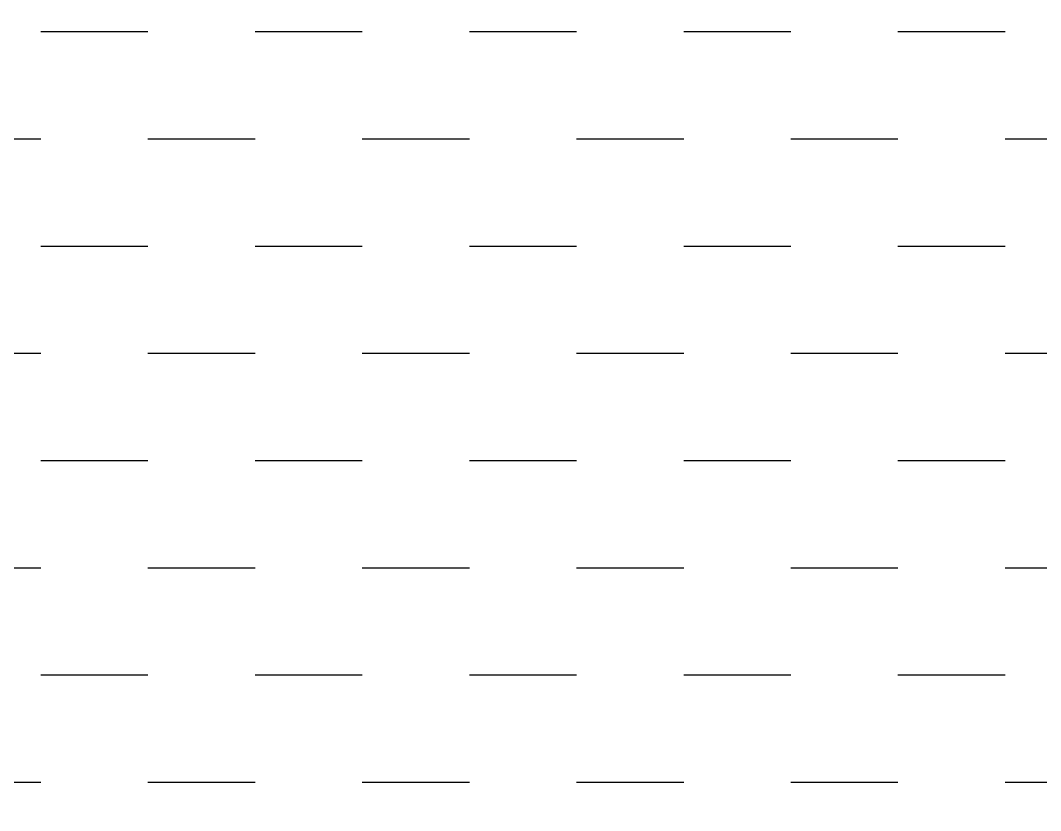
# Model space of a CAD drawing. Header units: feet. Extents: x 309963 to 314040, y 1901486 to 1908068.
# Drawn here: x 311601 to 312791, y 1903967 to 1904888 of the extents above; entities that cross this region are included whole.
import ezdxf

# ---------------------------------------------------------------- set-up
doc = ezdxf.new("R2010")
doc.units = ezdxf.units.FT
doc.header["$MEASUREMENT"] = 0
doc.layers.add('ARABIAN SEA', color=141, linetype='Continuous')

msp = doc.modelspace()

# ---------------------------------------------------------------- hatches: boundary and pattern name
at = {"layer": 'ARABIAN SEA'}
h = msp.add_hatch(dxfattribs=at)
h.set_pattern_fill('DASH', color=256, scale=1000)
h.paths.add_polyline_path([(312061, 1906789.4), (312057.2, 1906833.5), (312049.4, 1906881.6), (312025.6, 1906937.8), (311922.7, 1907198.7), (311903, 1907258.9), (311895.2, 1907311), (311867.8, 1907447.4), (311863.8, 1907455.4), (311844.1, 1907519.6), (311824.3, 1907579.8), (311804.6, 1907632), (311788.6, 1907644.1), (311764.6, 1907660.2), (311752.6, 1907664.3), (311708.6, 1907664.5), (311660.5, 1907668.7), (311640.5, 1907672.8), (311612.5, 1907668.9), (311564.4, 1907669.1), (311532.4, 1907677.3), (311448.4, 1907701.7), (311396.4, 1907722), (311348.4, 1907730.3), (311276.2, 1907722.6), (311244.2, 1907726.7), (311180.2, 1907739), (311116.2, 1907759.4), (311084.3, 1907787.6), (311056.4, 1907835.8), (311048.5, 1907855.8), (311048.6, 1907883.9), (311072.9, 1907919.8), (311113.1, 1907955.7), (311173.3, 1907991.5), (311325.8, 1908046.9), (311372, 1908066.7), (309963, 1908066.7), (309963, 1901490.6), (313880.1, 1901490.6), (313823.2, 1901564.9), (313775.3, 1901617.2), (313723.4, 1901645.5), (313671.5, 1901677.8), (313663.5, 1901677.8), (313647.4, 1901669.9), (313627.2, 1901637.9), (313595, 1901594), (313562.8, 1901570.1), (313518.6, 1901534.3), (313482.4, 1901514.4), (313430.3, 1901506.6), (313378.3, 1901510.9), (313226.1, 1901511.6), (313158.1, 1901532), (313082.2, 1901592.4), (313018.4, 1901652.8), (312946.8, 1901757.3), (312910.9, 1901785.5), (312879, 1901809.7), (312803.1, 1901854.1), (312735.1, 1901882.5), (312687.1, 1901898.7), (312651.1, 1901910.9), (312607, 1901907.1), (312575, 1901907.3), (312538.9, 1901899.4), (312494.8, 1901887.6), (312422.6, 1901875.9), (312370.5, 1901860.1), (312322.4, 1901856.4), (312282.4, 1901876.6), (312274.5, 1901900.7), (312270.6, 1901924.7), (312278.8, 1901960.7), (312274.9, 1901988.8), (312263.1, 1902032.9), (312259.2, 1902049), (312251.2, 1902065), (312239.3, 1902073.1), (312191.3, 1902093.3), (312123.4, 1902137.7), (312067.5, 1902178.1), (312039.5, 1902194.2), (312003.6, 1902214.4), (311967.7, 1902254.6), (311935.9, 1902310.9), (311916.1, 1902347), (311904.2, 1902371.1), (311884.3, 1902407.3), (311864.5, 1902443.4), (311848.5, 1902463.5), (311844.6, 1902479.6), (311844.7, 1902503.6), (311852.8, 1902519.6), (311860.8, 1902527.6), (311868.9, 1902535.6), (311876.9, 1902539.5), (311889, 1902551.5), (311889.1, 1902567.5), (311893.2, 1902591.5), (311909.3, 1902611.5), (311929.4, 1902631.4), (311945.5, 1902643.4), (311957.6, 1902655.3), (311965.6, 1902659.3), (311977.7, 1902675.3), (311985.7, 1902679.2), (311993.8, 1902687.2), (312001.8, 1902691.2), (312009.9, 1902703.2), (312009.9, 1902707.2), (312021.2, 1902723.9), (312038.1, 1902735.1), (312050.1, 1902743), (312070.2, 1902747), (312086.2, 1902750.9), (312102.2, 1902746.8), (312134.2, 1902742.6), (312150.2, 1902738.6), (312194.2, 1902722.3), (312226.2, 1902714.2), (312250.3, 1902710.1), (312270.3, 1902710), (312282.3, 1902709.9), (312314.3, 1902709.8), (312354.4, 1902701.6), (312510.4, 1902668.8), (312518.4, 1902668.7), (312586.5, 1902664.4), (312618.6, 1902660.3), (312638.6, 1902656.2), (312674.4, 1902619.9), (312690.4, 1902599.8), (312694.4, 1902595.8), (312694.3, 1902575.8), (312698.3, 1902571.7), (312706.2, 1902563.7), (312714.2, 1902559.7), (312726.2, 1902551.6), (312726.2, 1902547.6), (312734.2, 1902539.5), (312746.1, 1902527.5), (312746.1, 1902527.5), (312770.1, 1902523.3), (312770.1, 1902527.3), (312774.1, 1902523.3), (312782.1, 1902523.3), (312790.1, 1902515.2), (312798.1, 1902515.2), (312798, 1902483.1), (312802, 1902479.1), (312801.9, 1902471.1), (312805.9, 1902467.1), (312805.8, 1902447), (312813.8, 1902439), (312825.8, 1902438.9), (312833.8, 1902434.9), (312851.8, 1902425.8), (312861.7, 1902410.7), (312869.7, 1902406.7), (312885.7, 1902402.6), (312905.7, 1902398.5), (312917.8, 1902398.4), (312941.8, 1902394.3), (312985.8, 1902386.1), (313013.8, 1902378), (313021.8, 1902377.9), (313094.3, 1902461.7), (313106.7, 1902533.8), (313118.2, 1902561.2), (313123, 1902597.8), (313155.8, 1902769.9), (313172.3, 1902874), (313184.5, 1902894), (313220.8, 1902957.9), (313245.1, 1903021.9), (313277.6, 1903101.9), (313301.9, 1903169.9), (313318.3, 1903258), (313326.7, 1903330), (313355.4, 1903474.1), (313371.9, 1903566.2), (313364.6, 1903722.5), (313321.6, 1903967.1), (313298.3, 1904115.4), (313282.9, 1904251.7), (313243.6, 1904400.1), (313219.8, 1904460.3), (313176.2, 1904564.7), (313132.8, 1904701.1), (313085.5, 1904873.6), (313050.1, 1904998), (312963, 1905222.7), (312911.6, 1905367.2), (312860, 1905463.6), (312824.1, 1905499.8), (312796.2, 1905524), (312768.2, 1905544.2), (312740.2, 1905556.3), (312720.2, 1905556.4), (312704.2, 1905560.5), (312680.1, 1905548.6), (312640, 1905532.7), (312483.6, 1905501.4), (312395.4, 1905493.8), (312351.5, 1905510), (312315.5, 1905534.2), (312283.6, 1905558.4), (312263.7, 1905590.6), (312243.9, 1905646.8), (312236.2, 1905698.9), (312229.7, 1905727.6), (312224.4, 1905751), (312200.8, 1905835.3), (312180.9, 1905875.4), (312169, 1905899.5), (312105.4, 1905996), (312001.9, 1906152.7), (311994.1, 1906180.8), (311982.2, 1906212.9), (311974.7, 1906333.1), (311975, 1906385.2), (311995.3, 1906453.2), (312019.7, 1906513.2), (312027.8, 1906541.2), (312064.1, 1906601.1), (312068.3, 1906641.2), (312072.5, 1906673.2)])

doc.saveas('drawing.dxf')
